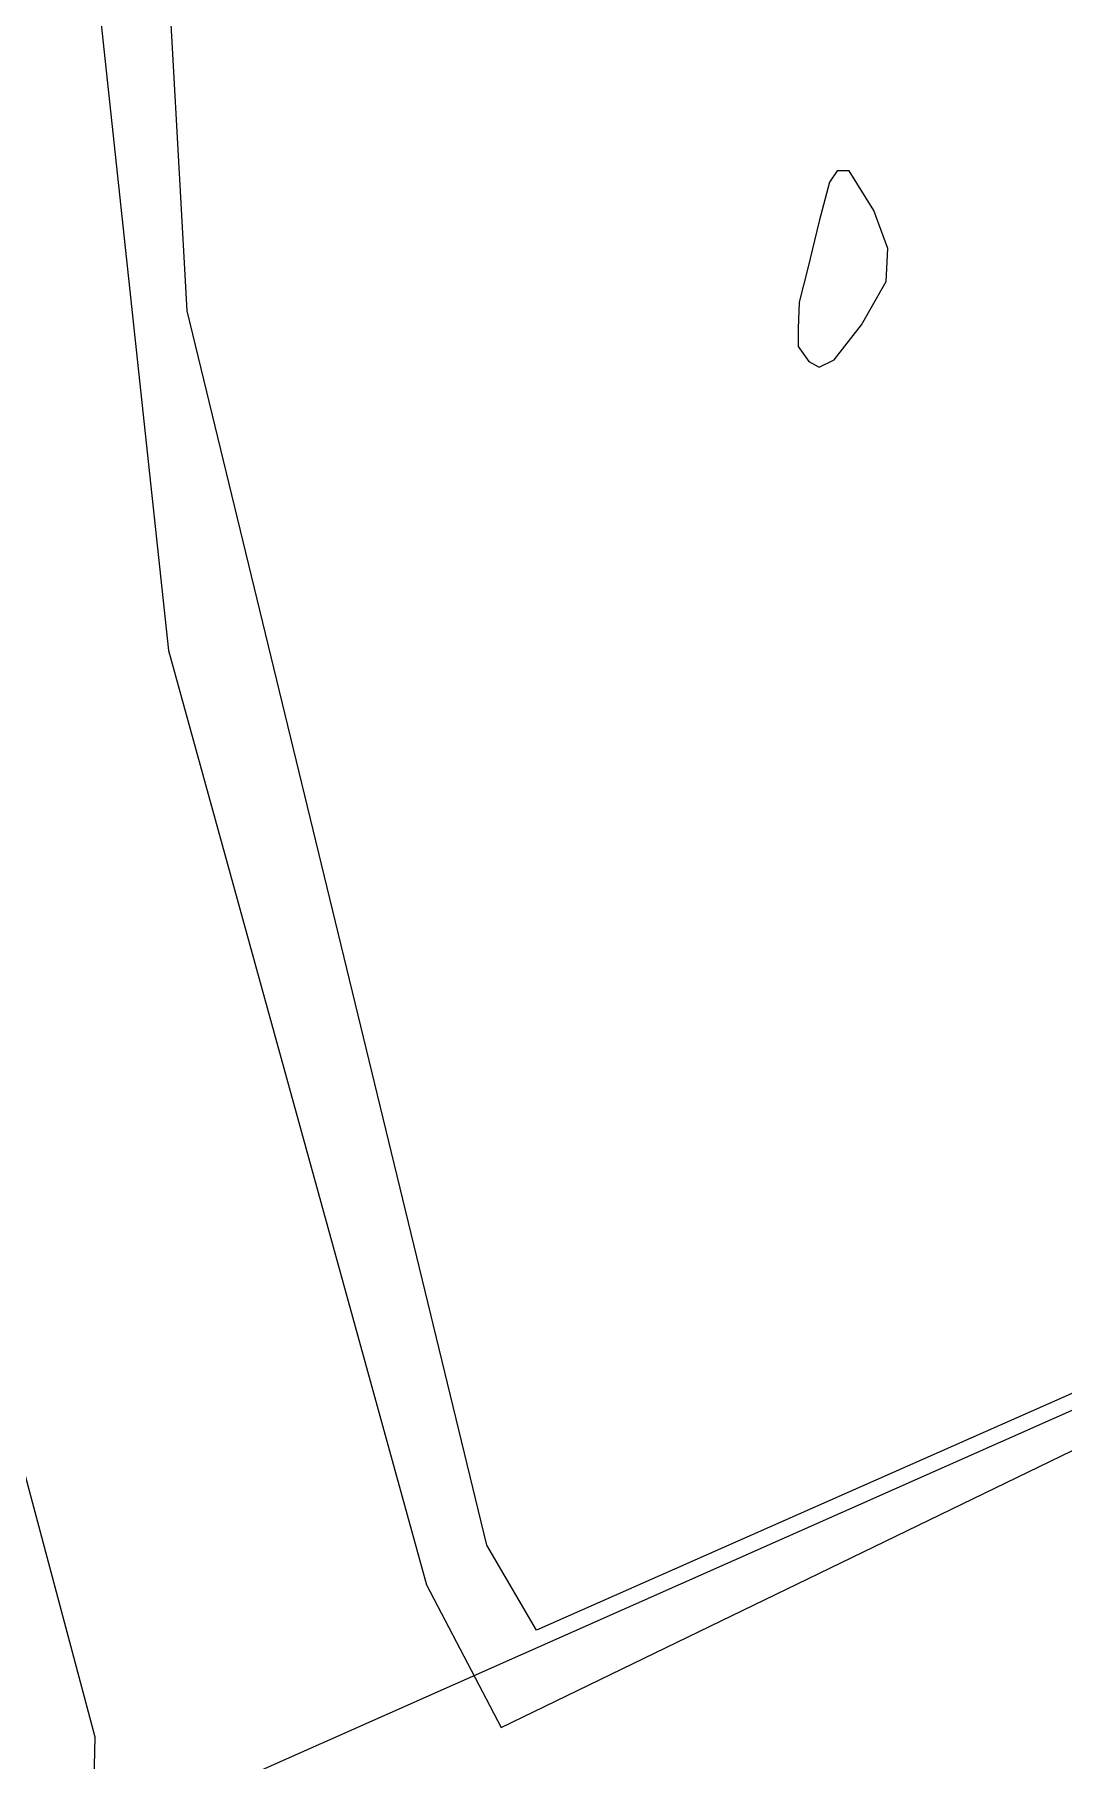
# Model space of a CAD drawing. Header units: inches. Extents: x 653559 to 669309, y 7245317 to 7256454.
# Drawn here: x 661053.2 to 661341.6, y 7249353.6 to 7249837.4 of the extents above; entities that cross this region are included whole.
import ezdxf

# ---------------------------------------------------------------- set-up
doc = ezdxf.new("R2010")
doc.units = ezdxf.units.IN
doc.header["$MEASUREMENT"] = 0
for name, color, linetype in [('Agricola', 3, 'Continuous'), ('Alambrados', 7, 'Continuous'), ('Reserva', 92, 'Continuous'), ('Zona Baja', 130, 'Continuous')]:
    doc.layers.add(name, color=color, linetype=linetype)

msp = doc.modelspace()

# ---------------------------------------------------------------- linework, layer by layer
at = {"layer": 'Agricola', "transparency": 33554613}
msp.add_polyline3d([(662339.52, 7249869.07, 0), (662226.41, 7249822.77, 0), (661976.37, 7249736.12, 0), (661890.38, 7249741.41, 0), (661834.82, 7249732.15, 0), (661775.95, 7249714.95, 0), (661727, 7249687.83, 0), (661648.29, 7249629.62, 0), (661580.16, 7249560.83, 0), (661193.87, 7249390.17, 0), (661179.98, 7249413.99, 0), (661095.97, 7249759.93, 0), (661087.37, 7249914.05, 0)], dxfattribs=at)
at = {"layer": 'Alambrados', "transparency": 33554613}
msp.add_lwpolyline([(660270.51, 7248215.43), (660267.44, 7248222.15), (660204.92, 7248448.56), (660191.53, 7248495.25), (660172.05, 7248608.92), (660161.68, 7248663.53), (660096.07, 7248968.75), (660070.88, 7249087.71), (660225.18, 7249129.83), (661048.25, 7249326.01), (661096.21, 7249341.88), (661189.47, 7249383.22), (661579.11, 7249556.08)], dxfattribs=at)
at = {"layer": 'Reserva', "transparency": 33554613}
for points in [[(660179.1, 7248613.36), (660082.26, 7249047.28), (660087.02, 7249076.91), (660112.95, 7249085.38), (660158.99, 7249095.96), (660305.04, 7249126.65), (660527.29, 7249179.57), (660663.29, 7249209.73), (660782.88, 7249239.89), (660935.96, 7249269.44), (661012.28, 7249283.91), (661067.32, 7249301.99), (661069.31, 7249323.82), (661070.19, 7249360.19), (660900.86, 7249994.86)], [(661063.58, 7249916.81), (661090.7, 7249664.79), (661163.06, 7249402.85), (661184.03, 7249362.87), (661503.98, 7249517.97), (661527.52, 7249528.03), (661548.43, 7249529.61), (661562.18, 7249519.03), (661565.09, 7249508.45), (661559.8, 7249493.9), (661555.57, 7249483.05), (661558.22, 7249476.17), (661562.45, 7249475.37), (661573.56, 7249476.43), (661586.79, 7249486.22), (661594.2, 7249496.81), (661599.23, 7249507.92), (661599.23, 7249520.88), (661604.25, 7249531.73), (661609.81, 7249536.23), (661617.48, 7249536.23), (661623.83, 7249533.58), (661631.24, 7249525.65)]]:
    msp.add_lwpolyline(points, dxfattribs=at)
at = {"layer": 'Zona Baja', "transparency": 33554613}
msp.add_lwpolyline([(661281.59, 7249799.16), (661278.15, 7249799.16), (661276.03, 7249795.99), (661273.12, 7249785.14), (661269.95, 7249771.91), (661267.57, 7249762.39), (661267.3, 7249754.98), (661267.3, 7249749.95), (661270.21, 7249745.72), (661273.12, 7249744.13), (661277.36, 7249746.25), (661285.03, 7249756.04), (661291.91, 7249768.21), (661292.44, 7249777.47), (661288.47, 7249788.05)], close=True, dxfattribs=at)

doc.saveas('drawing.dxf')
